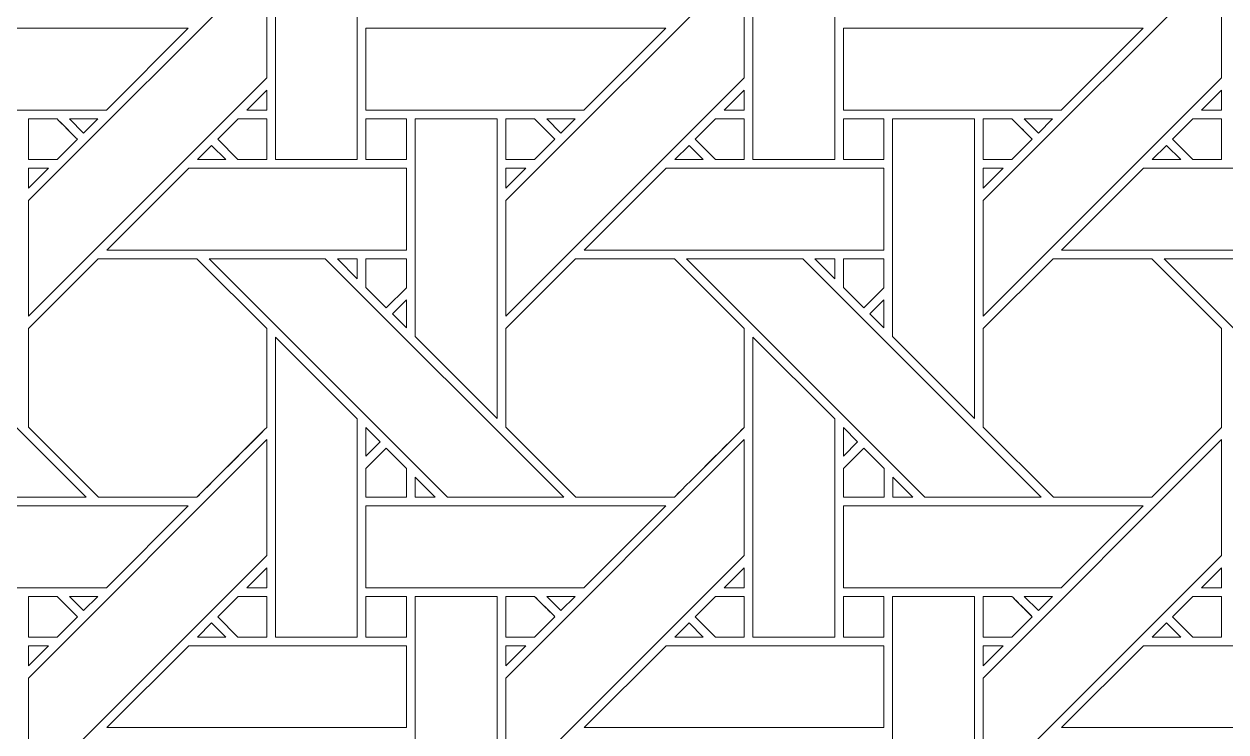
# Model space of a CAD drawing. Header units: inches. Extents: x 2.4 to 22.4, y -0.9 to 19.1.
# Drawn here: x 14.509 to 16.898, y 8.866 to 10.272 of the extents above; entities that cross this region are included whole.
import ezdxf

# ---------------------------------------------------------------- set-up
doc = ezdxf.new("R2010")
doc.units = ezdxf.units.IN
doc.header["$MEASUREMENT"] = 0
doc.layers.add('Design', color=7, linetype='Continuous', lineweight=0)

msp = doc.modelspace()

# ---------------------------------------------------------------- linework, layer by layer
at = {"layer": 'Design'}
for points, knots in [([(2.3829, 19.0948), (2.3829, 19.0948), (2.3829, -0.9052), (2.3829, -0.9052), (2.3829, -0.9052), (22.3829, -0.9052), (22.3829, -0.9052), (22.3829, -0.9052), (22.3829, 19.0948), (22.3829, 19.0948), (22.3829, 19.0948), (2.3829, 19.0948), (2.3829, 19.0948)], [0, 0, 0, 0, 1, 1, 1, 2, 2, 2, 3, 3, 3, 4, 4, 4, 4]), ([(3.3653, 18.1123), (3.3653, 18.1123), (3.3653, 0.0772), (3.3653, 0.0772), (3.3653, 0.0772), (21.4004, 0.0772), (21.4004, 0.0772), (21.4004, 0.0772), (21.4004, 18.1123), (21.4004, 18.1123), (21.4004, 18.1123), (3.3653, 18.1123), (3.3653, 18.1123)], [0, 0, 0, 0, 1, 1, 1, 2, 2, 2, 3, 3, 3, 4, 4, 4, 4]), ([(15.0087, 10.0031), (15.0087, 10.0031), (15.0087, 10.599), (15.0087, 10.599), (15.0087, 10.599), (15.1714, 10.4368), (15.1714, 10.4368), (15.1714, 10.4368), (15.1714, 10.0031), (15.1714, 10.0031), (15.1714, 10.0031), (15.0087, 10.0031), (15.0087, 10.0031)], [0, 0, 0, 0, 1, 1, 1, 2, 2, 2, 3, 3, 3, 4, 4, 4, 4]), ([(15.9574, 10.0031), (15.9574, 10.0031), (15.9574, 10.599), (15.9574, 10.599), (15.9574, 10.599), (16.1201, 10.4368), (16.1201, 10.4368), (16.1201, 10.4368), (16.1201, 10.0031), (16.1201, 10.0031), (16.1201, 10.0031), (15.9574, 10.0031), (15.9574, 10.0031)], [0, 0, 0, 0, 1, 1, 1, 2, 2, 2, 3, 3, 3, 4, 4, 4, 4]), ([(14.9915, 10.1654), (14.9915, 10.1654), (14.5179, 9.6917), (14.5179, 9.6917), (14.5179, 9.6917), (14.5179, 9.9218), (14.5179, 9.9218), (14.5179, 9.9218), (14.9915, 10.3954), (14.9915, 10.3954), (14.9915, 10.3954), (14.9915, 10.1654), (14.9915, 10.1654)], [0, 0, 0, 0, 1, 1, 1, 2, 2, 2, 3, 3, 3, 4, 4, 4, 4]), ([(15.9403, 10.1654), (15.9403, 10.1654), (15.4666, 9.6917), (15.4666, 9.6917), (15.4666, 9.6917), (15.4666, 9.9218), (15.4666, 9.9218), (15.4666, 9.9218), (15.9403, 10.3954), (15.9403, 10.3954), (15.9403, 10.3954), (15.9403, 10.1654), (15.9403, 10.1654)], [0, 0, 0, 0, 1, 1, 1, 2, 2, 2, 3, 3, 3, 4, 4, 4, 4]), ([(16.4153, 9.6917), (16.4153, 9.6917), (16.4153, 9.9218), (16.4153, 9.9218), (16.4153, 9.9218), (16.889, 10.3954), (16.889, 10.3954), (16.889, 10.3954), (16.889, 10.1654), (16.889, 10.1654), (16.889, 10.1654), (16.4153, 9.6917), (16.4153, 9.6917)], [0, 0, 0, 0, 1, 1, 1, 2, 2, 2, 3, 3, 3, 4, 4, 4, 4]), ([(14.24, 10.1012), (14.24, 10.1012), (14.24, 10.2639), (14.24, 10.2639), (14.24, 10.2639), (14.8357, 10.2639), (14.8357, 10.2639), (14.8357, 10.2639), (14.673, 10.1012), (14.673, 10.1012), (14.673, 10.1012), (14.24, 10.1012), (14.24, 10.1012)], [0, 0, 0, 0, 1, 1, 1, 2, 2, 2, 3, 3, 3, 4, 4, 4, 4]), ([(15.1887, 10.1012), (15.1887, 10.1012), (15.1887, 10.2639), (15.1887, 10.2639), (15.1887, 10.2639), (15.7844, 10.2639), (15.7844, 10.2639), (15.7844, 10.2639), (15.6217, 10.1012), (15.6217, 10.1012), (15.6217, 10.1012), (15.1887, 10.1012), (15.1887, 10.1012)], [0, 0, 0, 0, 1, 1, 1, 2, 2, 2, 3, 3, 3, 4, 4, 4, 4]), ([(16.5704, 10.1012), (16.5704, 10.1012), (16.1375, 10.1012), (16.1375, 10.1012), (16.1375, 10.1012), (16.1375, 10.2639), (16.1375, 10.2639), (16.1375, 10.2639), (16.7332, 10.2639), (16.7332, 10.2639), (16.7332, 10.2639), (16.5704, 10.1012), (16.5704, 10.1012)], [0, 0, 0, 0, 1, 1, 1, 2, 2, 2, 3, 3, 3, 4, 4, 4, 4]), ([(14.9517, 10.1012), (14.9517, 10.1012), (14.9915, 10.141), (14.9915, 10.141), (14.9915, 10.141), (14.9915, 10.1012), (14.9915, 10.1012), (14.9915, 10.1012), (14.9517, 10.1012), (14.9517, 10.1012)], [0, 0, 0, 0, 1, 1, 1, 2, 2, 2, 3, 3, 3, 3]), ([(15.9005, 10.1012), (15.9005, 10.1012), (15.9403, 10.141), (15.9403, 10.141), (15.9403, 10.141), (15.9403, 10.1012), (15.9403, 10.1012), (15.9403, 10.1012), (15.9005, 10.1012), (15.9005, 10.1012)], [0, 0, 0, 0, 1, 1, 1, 2, 2, 2, 3, 3, 3, 3]), ([(16.889, 10.1012), (16.889, 10.1012), (16.8492, 10.1012), (16.8492, 10.1012), (16.8492, 10.1012), (16.889, 10.141), (16.889, 10.141), (16.889, 10.141), (16.889, 10.1012), (16.889, 10.1012)], [0, 0, 0, 0, 1, 1, 1, 2, 2, 2, 3, 3, 3, 3]), ([(14.5749, 10.0839), (14.5801, 10.0788), (14.6108, 10.048), (14.6153, 10.0436), (14.6153, 10.0436), (14.5748, 10.0032), (14.5748, 10.0032), (14.5748, 10.0032), (14.5179, 10.0032), (14.5179, 10.0032), (14.5179, 10.0032), (14.5179, 10.0839), (14.5179, 10.0839), (14.5179, 10.0839), (14.5749, 10.0839), (14.5749, 10.0839)], [0, 0, 0, 0, 1, 1, 1, 2, 2, 2, 3, 3, 3, 4, 4, 4, 5, 5, 5, 5]), ([(14.5179, 10.0032), (14.5179, 10.0032), (14.5179, 10.0839), (14.5179, 10.0839), (14.5179, 10.0839), (14.5749, 10.0839), (14.5749, 10.0839), (14.58, 10.0789), (14.6107, 10.0481), (14.6153, 10.0436), (14.6153, 10.0436), (14.5748, 10.0032), (14.5748, 10.0032), (14.5748, 10.0032), (14.5179, 10.0032), (14.5179, 10.0032)], [0, 0, 0, 0, 1, 1, 1, 2, 2, 2, 3, 3, 3, 4, 4, 4, 5, 5, 5, 5]), ([(14.5993, 10.0839), (14.5993, 10.0839), (14.6557, 10.0839), (14.6557, 10.0839), (14.6557, 10.0839), (14.6275, 10.0557), (14.6275, 10.0557), (14.6275, 10.0557), (14.5993, 10.0839), (14.5993, 10.0839)], [0, 0, 0, 0, 1, 1, 1, 2, 2, 2, 3, 3, 3, 3]), ([(14.9344, 10.0031), (14.9344, 10.0031), (14.8941, 10.0435), (14.8941, 10.0435), (14.8941, 10.0435), (14.9345, 10.084), (14.9345, 10.084), (14.9345, 10.084), (14.9915, 10.084), (14.9915, 10.084), (14.9915, 10.084), (14.9915, 10.0031), (14.9915, 10.0031), (14.9915, 10.0031), (14.9344, 10.0031), (14.9344, 10.0031)], [0, 0, 0, 0, 1, 1, 1, 2, 2, 2, 3, 3, 3, 4, 4, 4, 5, 5, 5, 5]), ([(14.9915, 10.084), (14.9915, 10.084), (14.9915, 10.0031), (14.9915, 10.0031), (14.9915, 10.0031), (14.9344, 10.0031), (14.9344, 10.0031), (14.9344, 10.0031), (14.8941, 10.0435), (14.8941, 10.0435), (14.8941, 10.0435), (14.9345, 10.084), (14.9345, 10.084), (14.9345, 10.084), (14.9915, 10.084), (14.9915, 10.084)], [0, 0, 0, 0, 1, 1, 1, 2, 2, 2, 3, 3, 3, 4, 4, 4, 5, 5, 5, 5]), ([(15.1887, 10.0839), (15.1887, 10.0839), (15.269, 10.0839), (15.269, 10.0839), (15.269, 10.0839), (15.269, 10.0031), (15.269, 10.0031), (15.269, 10.0031), (15.1887, 10.0031), (15.1887, 10.0031), (15.1887, 10.0031), (15.1887, 10.0839), (15.1887, 10.0839)], [0, 0, 0, 0, 1, 1, 1, 2, 2, 2, 3, 3, 3, 4, 4, 4, 4]), ([(15.1887, 10.0031), (15.1887, 10.0031), (15.1887, 10.0839), (15.1887, 10.0839), (15.1887, 10.0839), (15.269, 10.0839), (15.269, 10.0839), (15.269, 10.0839), (15.269, 10.0031), (15.269, 10.0031), (15.269, 10.0031), (15.1887, 10.0031), (15.1887, 10.0031)], [0, 0, 0, 0, 1, 1, 1, 2, 2, 2, 3, 3, 3, 4, 4, 4, 4]), ([(15.4494, 9.4888), (15.4494, 9.4888), (15.2865, 9.6517), (15.2865, 9.6517), (15.2865, 9.6517), (15.2865, 10.0839), (15.2865, 10.0839), (15.2865, 10.0839), (15.4494, 10.0839), (15.4494, 10.0839), (15.4494, 10.0839), (15.4494, 9.4888), (15.4494, 9.4888)], [0, 0, 0, 0, 1, 1, 1, 2, 2, 2, 3, 3, 3, 4, 4, 4, 4]), ([(15.5237, 10.0839), (15.5288, 10.0788), (15.5596, 10.048), (15.564, 10.0436), (15.564, 10.0436), (15.5236, 10.0032), (15.5236, 10.0032), (15.5236, 10.0032), (15.4666, 10.0032), (15.4666, 10.0032), (15.4666, 10.0032), (15.4666, 10.0839), (15.4666, 10.0839), (15.4666, 10.0839), (15.5237, 10.0839), (15.5237, 10.0839)], [0, 0, 0, 0, 1, 1, 1, 2, 2, 2, 3, 3, 3, 4, 4, 4, 5, 5, 5, 5]), ([(15.4666, 10.0032), (15.4666, 10.0032), (15.4666, 10.0839), (15.4666, 10.0839), (15.4666, 10.0839), (15.5237, 10.0839), (15.5237, 10.0839), (15.5237, 10.0839), (15.564, 10.0436), (15.564, 10.0436), (15.564, 10.0436), (15.5236, 10.0032), (15.5236, 10.0032), (15.5236, 10.0032), (15.4666, 10.0032), (15.4666, 10.0032)], [0, 0, 0, 0, 1, 1, 1, 2, 2, 2, 3, 3, 3, 4, 4, 4, 5, 5, 5, 5]), ([(15.548, 10.0839), (15.548, 10.0839), (15.6045, 10.0839), (15.6045, 10.0839), (15.6045, 10.0839), (15.5762, 10.0557), (15.5762, 10.0557), (15.5762, 10.0557), (15.548, 10.0839), (15.548, 10.0839)], [0, 0, 0, 0, 1, 1, 1, 2, 2, 2, 3, 3, 3, 3]), ([(15.8832, 10.0031), (15.8832, 10.0031), (15.8428, 10.0435), (15.8428, 10.0435), (15.8428, 10.0435), (15.8832, 10.084), (15.8832, 10.084), (15.8832, 10.084), (15.9403, 10.084), (15.9403, 10.084), (15.9403, 10.084), (15.9403, 10.0031), (15.9403, 10.0031), (15.9403, 10.0031), (15.8832, 10.0031), (15.8832, 10.0031)], [0, 0, 0, 0, 1, 1, 1, 2, 2, 2, 3, 3, 3, 4, 4, 4, 5, 5, 5, 5]), ([(15.9403, 10.084), (15.9403, 10.084), (15.9403, 10.0031), (15.9403, 10.0031), (15.9403, 10.0031), (15.8832, 10.0031), (15.8832, 10.0031), (15.8832, 10.0031), (15.8428, 10.0435), (15.8428, 10.0435), (15.8428, 10.0435), (15.8832, 10.084), (15.8832, 10.084), (15.8832, 10.084), (15.9403, 10.084), (15.9403, 10.084)], [0, 0, 0, 0, 1, 1, 1, 2, 2, 2, 3, 3, 3, 4, 4, 4, 5, 5, 5, 5]), ([(16.1375, 10.0839), (16.1375, 10.0839), (16.2177, 10.0839), (16.2177, 10.0839), (16.2177, 10.0839), (16.2177, 10.0031), (16.2177, 10.0031), (16.2177, 10.0031), (16.1375, 10.0031), (16.1375, 10.0031), (16.1375, 10.0031), (16.1375, 10.0839), (16.1375, 10.0839)], [0, 0, 0, 0, 1, 1, 1, 2, 2, 2, 3, 3, 3, 4, 4, 4, 4]), ([(16.1375, 10.0839), (16.1375, 10.0839), (16.2177, 10.0839), (16.2177, 10.0839), (16.2177, 10.0839), (16.2177, 10.0031), (16.2177, 10.0031), (16.2177, 10.0031), (16.1375, 10.0031), (16.1375, 10.0031), (16.1375, 10.0031), (16.1375, 10.0839), (16.1375, 10.0839)], [0, 0, 0, 0, 1, 1, 1, 2, 2, 2, 3, 3, 3, 4, 4, 4, 4]), ([(16.3982, 9.4888), (16.3982, 9.4888), (16.2352, 9.6517), (16.2352, 9.6517), (16.2352, 9.6517), (16.2352, 10.0839), (16.2352, 10.0839), (16.2352, 10.0839), (16.3982, 10.0839), (16.3982, 10.0839), (16.3982, 10.0839), (16.3982, 9.4888), (16.3982, 9.4888)], [0, 0, 0, 0, 1, 1, 1, 2, 2, 2, 3, 3, 3, 4, 4, 4, 4]), ([(16.4724, 10.0839), (16.4775, 10.0788), (16.5083, 10.048), (16.5127, 10.0436), (16.5127, 10.0436), (16.4723, 10.0032), (16.4723, 10.0032), (16.4723, 10.0032), (16.4153, 10.0032), (16.4153, 10.0032), (16.4153, 10.0032), (16.4153, 10.0839), (16.4153, 10.0839), (16.4153, 10.0839), (16.4724, 10.0839), (16.4724, 10.0839)], [0, 0, 0, 0, 1, 1, 1, 2, 2, 2, 3, 3, 3, 4, 4, 4, 5, 5, 5, 5]), ([(16.4973, 10.059), (16.4973, 10.059), (16.5127, 10.0436), (16.5127, 10.0436), (16.5127, 10.0436), (16.4723, 10.0032), (16.4723, 10.0032), (16.4723, 10.0032), (16.4153, 10.0032), (16.4153, 10.0032), (16.4153, 10.0032), (16.4153, 10.0839), (16.4153, 10.0839), (16.4153, 10.0839), (16.4724, 10.0839), (16.4724, 10.0839), (16.4778, 10.0785), (16.4879, 10.0685), (16.4973, 10.059)], [0, 0, 0, 0, 1, 1, 1, 2, 2, 2, 3, 3, 3, 4, 4, 4, 5, 5, 5, 6, 6, 6, 6]), ([(16.4967, 10.0839), (16.4967, 10.0839), (16.5532, 10.0839), (16.5532, 10.0839), (16.5532, 10.0839), (16.5249, 10.0557), (16.5249, 10.0557), (16.5249, 10.0557), (16.4967, 10.0839), (16.4967, 10.0839)], [0, 0, 0, 0, 1, 1, 1, 2, 2, 2, 3, 3, 3, 3]), ([(16.8319, 10.0031), (16.8319, 10.0031), (16.7915, 10.0435), (16.7915, 10.0435), (16.7915, 10.0435), (16.832, 10.084), (16.832, 10.084), (16.832, 10.084), (16.889, 10.084), (16.889, 10.084), (16.889, 10.084), (16.889, 10.0031), (16.889, 10.0031), (16.889, 10.0031), (16.8319, 10.0031), (16.8319, 10.0031)], [0, 0, 0, 0, 1, 1, 1, 2, 2, 2, 3, 3, 3, 4, 4, 4, 5, 5, 5, 5]), ([(16.7915, 10.0435), (16.7915, 10.0435), (16.832, 10.084), (16.832, 10.084), (16.832, 10.084), (16.889, 10.084), (16.889, 10.084), (16.889, 10.084), (16.889, 10.0031), (16.889, 10.0031), (16.889, 10.0031), (16.8319, 10.0031), (16.8319, 10.0031), (16.8319, 10.0031), (16.7915, 10.0435), (16.7915, 10.0435)], [0, 0, 0, 0, 1, 1, 1, 2, 2, 2, 3, 3, 3, 4, 4, 4, 5, 5, 5, 5]), ([(14.9102, 10.0031), (14.9102, 10.0031), (14.8537, 10.0031), (14.8537, 10.0031), (14.8537, 10.0031), (14.8819, 10.0314), (14.8819, 10.0314), (14.8819, 10.0314), (14.9102, 10.0031), (14.9102, 10.0031)], [0, 0, 0, 0, 1, 1, 1, 2, 2, 2, 3, 3, 3, 3]), ([(15.8589, 10.0031), (15.8589, 10.0031), (15.8024, 10.0031), (15.8024, 10.0031), (15.8024, 10.0031), (15.8307, 10.0314), (15.8307, 10.0314), (15.8307, 10.0314), (15.8589, 10.0031), (15.8589, 10.0031)], [0, 0, 0, 0, 1, 1, 1, 2, 2, 2, 3, 3, 3, 3]), ([(16.8076, 10.0031), (16.8076, 10.0031), (16.7511, 10.0031), (16.7511, 10.0031), (16.7511, 10.0031), (16.7794, 10.0314), (16.7794, 10.0314), (16.7794, 10.0314), (16.8076, 10.0031), (16.8076, 10.0031)], [0, 0, 0, 0, 1, 1, 1, 2, 2, 2, 3, 3, 3, 3]), ([(14.5577, 9.986), (14.5577, 9.986), (14.5179, 9.9462), (14.5179, 9.9462), (14.5179, 9.9462), (14.5179, 9.986), (14.5179, 9.986), (14.5179, 9.986), (14.5577, 9.986), (14.5577, 9.986)], [0, 0, 0, 0, 1, 1, 1, 2, 2, 2, 3, 3, 3, 3]), ([(15.269, 9.986), (15.269, 9.986), (15.269, 9.8232), (15.269, 9.8232), (15.269, 9.8232), (14.6737, 9.8232), (14.6737, 9.8232), (14.6737, 9.8232), (14.8365, 9.986), (14.8365, 9.986), (14.8365, 9.986), (15.269, 9.986), (15.269, 9.986)], [0, 0, 0, 0, 1, 1, 1, 2, 2, 2, 3, 3, 3, 4, 4, 4, 4]), ([(15.5064, 9.986), (15.5064, 9.986), (15.4666, 9.9462), (15.4666, 9.9462), (15.4666, 9.9462), (15.4666, 9.986), (15.4666, 9.986), (15.4666, 9.986), (15.5064, 9.986), (15.5064, 9.986)], [0, 0, 0, 0, 1, 1, 1, 2, 2, 2, 3, 3, 3, 3]), ([(16.2177, 9.986), (16.2177, 9.986), (16.2177, 9.8232), (16.2177, 9.8232), (16.2177, 9.8232), (15.6224, 9.8232), (15.6224, 9.8232), (15.6224, 9.8232), (15.7853, 9.986), (15.7853, 9.986), (15.7853, 9.986), (16.2177, 9.986), (16.2177, 9.986)], [0, 0, 0, 0, 1, 1, 1, 2, 2, 2, 3, 3, 3, 4, 4, 4, 4]), ([(16.4551, 9.986), (16.4551, 9.986), (16.4153, 9.9462), (16.4153, 9.9462), (16.4153, 9.9462), (16.4153, 9.986), (16.4153, 9.986), (16.4153, 9.986), (16.4551, 9.986), (16.4551, 9.986)], [0, 0, 0, 0, 1, 1, 1, 2, 2, 2, 3, 3, 3, 3]), ([(17.1664, 9.986), (17.1664, 9.986), (17.1664, 9.8232), (17.1664, 9.8232), (17.1664, 9.8232), (16.5711, 9.8232), (16.5711, 9.8232), (16.5711, 9.8232), (16.734, 9.986), (16.734, 9.986), (16.734, 9.986), (17.1664, 9.986), (17.1664, 9.986)], [0, 0, 0, 0, 1, 1, 1, 2, 2, 2, 3, 3, 3, 4, 4, 4, 4]), ([(14.4018, 9.3324), (14.4018, 9.3324), (13.9283, 9.8061), (13.9283, 9.8061), (13.9283, 9.8061), (14.1592, 9.8061), (14.1592, 9.8061), (14.1592, 9.8061), (14.6329, 9.3324), (14.6329, 9.3324), (14.6329, 9.3324), (14.4018, 9.3324), (14.4018, 9.3324)], [0, 0, 0, 0, 1, 1, 1, 2, 2, 2, 3, 3, 3, 4, 4, 4, 4]), ([(14.6566, 9.8061), (14.6566, 9.8061), (14.8528, 9.8061), (14.8528, 9.8061), (14.8528, 9.8061), (14.9915, 9.6673), (14.9915, 9.6673), (14.9915, 9.6673), (14.9915, 9.4711), (14.9915, 9.4711), (14.9737, 9.4532), (14.8618, 9.3414), (14.8528, 9.3324), (14.8528, 9.3324), (14.6571, 9.3324), (14.6571, 9.3324), (14.6571, 9.3324), (14.5179, 9.4717), (14.5179, 9.4717), (14.5179, 9.4717), (14.5179, 9.6673), (14.5179, 9.6673), (14.5179, 9.6673), (14.6566, 9.8061), (14.6566, 9.8061)], [0, 0, 0, 0, 1, 1, 1, 2, 2, 2, 3, 3, 3, 4, 4, 4, 5, 5, 5, 6, 6, 6, 7, 7, 7, 8, 8, 8, 8]), ([(14.9915, 9.4711), (14.9733, 9.4528), (14.8615, 9.3411), (14.8528, 9.3324), (14.8528, 9.3324), (14.6571, 9.3324), (14.6571, 9.3324), (14.6571, 9.3324), (14.5179, 9.4717), (14.5179, 9.4717), (14.5179, 9.4717), (14.5179, 9.6673), (14.5179, 9.6673), (14.5179, 9.6673), (14.6566, 9.8061), (14.6566, 9.8061), (14.6566, 9.8061), (14.8528, 9.8061), (14.8528, 9.8061), (14.8528, 9.8061), (14.9915, 9.6673), (14.9915, 9.6673), (14.9915, 9.6673), (14.9915, 9.4711), (14.9915, 9.4711)], [0, 0, 0, 0, 1, 1, 1, 2, 2, 2, 3, 3, 3, 4, 4, 4, 5, 5, 5, 6, 6, 6, 7, 7, 7, 8, 8, 8, 8]), ([(15.3506, 9.3324), (15.3506, 9.3324), (14.877, 9.8061), (14.877, 9.8061), (14.877, 9.8061), (15.1079, 9.8061), (15.1079, 9.8061), (15.1079, 9.8061), (15.5816, 9.3324), (15.5816, 9.3324), (15.5816, 9.3324), (15.3506, 9.3324), (15.3506, 9.3324)], [0, 0, 0, 0, 1, 1, 1, 2, 2, 2, 3, 3, 3, 4, 4, 4, 4]), ([(15.1715, 9.8061), (15.1715, 9.8061), (15.1715, 9.7662), (15.1715, 9.7662), (15.1715, 9.7662), (15.1321, 9.8061), (15.1321, 9.8061), (15.1321, 9.8061), (15.1715, 9.8061), (15.1715, 9.8061)], [0, 0, 0, 0, 1, 1, 1, 2, 2, 2, 3, 3, 3, 3]), ([(15.269, 9.8061), (15.269, 9.8061), (15.269, 9.7485), (15.269, 9.7485), (15.269, 9.7485), (15.2291, 9.7085), (15.2291, 9.7085), (15.2291, 9.7085), (15.1887, 9.7489), (15.1887, 9.7489), (15.1887, 9.7489), (15.1887, 9.8061), (15.1887, 9.8061), (15.1887, 9.8061), (15.269, 9.8061), (15.269, 9.8061)], [0, 0, 0, 0, 1, 1, 1, 2, 2, 2, 3, 3, 3, 4, 4, 4, 5, 5, 5, 5]), ([(15.2291, 9.7085), (15.2291, 9.7085), (15.1887, 9.7489), (15.1887, 9.7489), (15.1887, 9.7489), (15.1887, 9.8061), (15.1887, 9.8061), (15.1887, 9.8061), (15.269, 9.8061), (15.269, 9.8061), (15.269, 9.8061), (15.269, 9.7485), (15.269, 9.7485), (15.269, 9.7485), (15.2291, 9.7085), (15.2291, 9.7085)], [0, 0, 0, 0, 1, 1, 1, 2, 2, 2, 3, 3, 3, 4, 4, 4, 5, 5, 5, 5]), ([(15.6053, 9.8061), (15.6053, 9.8061), (15.8015, 9.8061), (15.8015, 9.8061), (15.8015, 9.8061), (15.9403, 9.6673), (15.9403, 9.6673), (15.9403, 9.6673), (15.9403, 9.4711), (15.9403, 9.4711), (15.9225, 9.4532), (15.8105, 9.3414), (15.8016, 9.3324), (15.8016, 9.3324), (15.6058, 9.3324), (15.6058, 9.3324), (15.6058, 9.3324), (15.4666, 9.4717), (15.4666, 9.4717), (15.4666, 9.4717), (15.4666, 9.6673), (15.4666, 9.6673), (15.4666, 9.6673), (15.6053, 9.8061), (15.6053, 9.8061)], [0, 0, 0, 0, 1, 1, 1, 2, 2, 2, 3, 3, 3, 4, 4, 4, 5, 5, 5, 6, 6, 6, 7, 7, 7, 8, 8, 8, 8]), ([(15.9403, 9.4711), (15.9227, 9.4534), (15.8107, 9.3416), (15.8016, 9.3324), (15.8016, 9.3324), (15.6058, 9.3324), (15.6058, 9.3324), (15.6058, 9.3324), (15.4666, 9.4717), (15.4666, 9.4717), (15.4666, 9.4717), (15.4666, 9.6673), (15.4666, 9.6673), (15.4666, 9.6673), (15.6053, 9.8061), (15.6053, 9.8061), (15.6053, 9.8061), (15.8015, 9.8061), (15.8015, 9.8061), (15.8015, 9.8061), (15.9403, 9.6673), (15.9403, 9.6673), (15.9403, 9.6673), (15.9403, 9.4711), (15.9403, 9.4711)], [0, 0, 0, 0, 1, 1, 1, 2, 2, 2, 3, 3, 3, 4, 4, 4, 5, 5, 5, 6, 6, 6, 7, 7, 7, 8, 8, 8, 8]), ([(16.2993, 9.3324), (16.2993, 9.3324), (15.8257, 9.8061), (15.8257, 9.8061), (15.8257, 9.8061), (16.0567, 9.8061), (16.0567, 9.8061), (16.0567, 9.8061), (16.5303, 9.3324), (16.5303, 9.3324), (16.5303, 9.3324), (16.2993, 9.3324), (16.2993, 9.3324)], [0, 0, 0, 0, 1, 1, 1, 2, 2, 2, 3, 3, 3, 4, 4, 4, 4]), ([(16.1202, 9.8061), (16.1202, 9.8061), (16.1202, 9.7662), (16.1202, 9.7662), (16.1202, 9.7662), (16.0808, 9.8061), (16.0808, 9.8061), (16.0808, 9.8061), (16.1202, 9.8061), (16.1202, 9.8061)], [0, 0, 0, 0, 1, 1, 1, 2, 2, 2, 3, 3, 3, 3]), ([(16.2177, 9.8061), (16.2177, 9.8061), (16.2177, 9.7485), (16.2177, 9.7485), (16.2177, 9.7485), (16.1778, 9.7085), (16.1778, 9.7085), (16.1778, 9.7085), (16.1375, 9.7489), (16.1375, 9.7489), (16.1375, 9.7489), (16.1375, 9.8061), (16.1375, 9.8061), (16.1375, 9.8061), (16.2177, 9.8061), (16.2177, 9.8061)], [0, 0, 0, 0, 1, 1, 1, 2, 2, 2, 3, 3, 3, 4, 4, 4, 5, 5, 5, 5]), ([(16.1778, 9.7085), (16.1778, 9.7085), (16.1375, 9.7489), (16.1375, 9.7489), (16.1375, 9.7489), (16.1375, 9.8061), (16.1375, 9.8061), (16.1375, 9.8061), (16.2177, 9.8061), (16.2177, 9.8061), (16.2177, 9.8061), (16.2177, 9.7485), (16.2177, 9.7485), (16.2177, 9.7485), (16.1778, 9.7085), (16.1778, 9.7085)], [0, 0, 0, 0, 1, 1, 1, 2, 2, 2, 3, 3, 3, 4, 4, 4, 5, 5, 5, 5]), ([(16.554, 9.8061), (16.554, 9.8061), (16.7502, 9.8061), (16.7502, 9.8061), (16.7502, 9.8061), (16.889, 9.6673), (16.889, 9.6673), (16.889, 9.6673), (16.889, 9.4711), (16.889, 9.4711), (16.8712, 9.4532), (16.7593, 9.3414), (16.7503, 9.3324), (16.7503, 9.3324), (16.5546, 9.3324), (16.5546, 9.3324), (16.5546, 9.3324), (16.4153, 9.4717), (16.4153, 9.4717), (16.4153, 9.4717), (16.4153, 9.6673), (16.4153, 9.6673), (16.4153, 9.6673), (16.554, 9.8061), (16.554, 9.8061)], [0, 0, 0, 0, 1, 1, 1, 2, 2, 2, 3, 3, 3, 4, 4, 4, 5, 5, 5, 6, 6, 6, 7, 7, 7, 8, 8, 8, 8]), ([(16.889, 9.4711), (16.8714, 9.4533), (16.7594, 9.3416), (16.7503, 9.3324), (16.7503, 9.3324), (16.5546, 9.3324), (16.5546, 9.3324), (16.5546, 9.3324), (16.4153, 9.4717), (16.4153, 9.4717), (16.4153, 9.4717), (16.4153, 9.6673), (16.4153, 9.6673), (16.4153, 9.6673), (16.554, 9.8061), (16.554, 9.8061), (16.554, 9.8061), (16.7502, 9.8061), (16.7502, 9.8061), (16.7502, 9.8061), (16.889, 9.6673), (16.889, 9.6673), (16.889, 9.6673), (16.889, 9.4711), (16.889, 9.4711)], [0, 0, 0, 0, 1, 1, 1, 2, 2, 2, 3, 3, 3, 4, 4, 4, 5, 5, 5, 6, 6, 6, 7, 7, 7, 8, 8, 8, 8]), ([(17.248, 9.3324), (17.248, 9.3324), (16.7745, 9.8061), (16.7745, 9.8061), (16.7745, 9.8061), (17.0054, 9.8061), (17.0054, 9.8061), (17.0054, 9.8061), (17.479, 9.3324), (17.479, 9.3324), (17.479, 9.3324), (17.248, 9.3324), (17.248, 9.3324)], [0, 0, 0, 0, 1, 1, 1, 2, 2, 2, 3, 3, 3, 4, 4, 4, 4]), ([(15.269, 9.7242), (15.269, 9.7242), (15.269, 9.6691), (15.269, 9.6691), (15.269, 9.6691), (15.2412, 9.6964), (15.2412, 9.6964), (15.2412, 9.6964), (15.269, 9.7242), (15.269, 9.7242)], [0, 0, 0, 0, 1, 1, 1, 2, 2, 2, 3, 3, 3, 3]), ([(16.2177, 9.7242), (16.2177, 9.7242), (16.2177, 9.6691), (16.2177, 9.6691), (16.2177, 9.6691), (16.1899, 9.6964), (16.1899, 9.6964), (16.1899, 9.6964), (16.2177, 9.7242), (16.2177, 9.7242)], [0, 0, 0, 0, 1, 1, 1, 2, 2, 2, 3, 3, 3, 3]), ([(15.0087, 9.0544), (15.0087, 9.0544), (15.0087, 9.6503), (15.0087, 9.6503), (15.0087, 9.6503), (15.1714, 9.4881), (15.1714, 9.4881), (15.1714, 9.4881), (15.1714, 9.0544), (15.1714, 9.0544), (15.1714, 9.0544), (15.0087, 9.0544), (15.0087, 9.0544)], [0, 0, 0, 0, 1, 1, 1, 2, 2, 2, 3, 3, 3, 4, 4, 4, 4]), ([(15.9574, 9.0544), (15.9574, 9.0544), (15.9574, 9.6503), (15.9574, 9.6503), (15.9574, 9.6503), (16.1201, 9.4881), (16.1201, 9.4881), (16.1201, 9.4881), (16.1201, 9.0544), (16.1201, 9.0544), (16.1201, 9.0544), (15.9574, 9.0544), (15.9574, 9.0544)], [0, 0, 0, 0, 1, 1, 1, 2, 2, 2, 3, 3, 3, 4, 4, 4, 4]), ([(15.1887, 9.4138), (15.1887, 9.4138), (15.1887, 9.4706), (15.1887, 9.4706), (15.1887, 9.4706), (15.2169, 9.442), (15.2169, 9.442), (15.2169, 9.442), (15.1887, 9.4138), (15.1887, 9.4138)], [0, 0, 0, 0, 1, 1, 1, 2, 2, 2, 3, 3, 3, 3]), ([(16.1374, 9.4138), (16.1374, 9.4138), (16.1374, 9.4706), (16.1374, 9.4706), (16.1374, 9.4706), (16.1656, 9.442), (16.1656, 9.442), (16.1656, 9.442), (16.1374, 9.4138), (16.1374, 9.4138)], [0, 0, 0, 0, 1, 1, 1, 2, 2, 2, 3, 3, 3, 3]), ([(14.9915, 9.2166), (14.9915, 9.2166), (14.5179, 8.743), (14.5179, 8.743), (14.5179, 8.743), (14.5179, 8.9731), (14.5179, 8.9731), (14.5179, 8.9731), (14.9915, 9.4467), (14.9915, 9.4467), (14.9915, 9.4467), (14.9915, 9.2166), (14.9915, 9.2166)], [0, 0, 0, 0, 1, 1, 1, 2, 2, 2, 3, 3, 3, 4, 4, 4, 4]), ([(15.9403, 9.2166), (15.9403, 9.2166), (15.4666, 8.743), (15.4666, 8.743), (15.4666, 8.743), (15.4666, 8.9731), (15.4666, 8.9731), (15.4666, 8.9731), (15.9403, 9.4467), (15.9403, 9.4467), (15.9403, 9.4467), (15.9403, 9.2166), (15.9403, 9.2166)], [0, 0, 0, 0, 1, 1, 1, 2, 2, 2, 3, 3, 3, 4, 4, 4, 4]), ([(16.4153, 8.743), (16.4153, 8.743), (16.4153, 8.9731), (16.4153, 8.9731), (16.4153, 8.9731), (16.889, 9.4467), (16.889, 9.4467), (16.889, 9.4467), (16.889, 9.2166), (16.889, 9.2166), (16.889, 9.2166), (16.4153, 8.743), (16.4153, 8.743)], [0, 0, 0, 0, 1, 1, 1, 2, 2, 2, 3, 3, 3, 4, 4, 4, 4]), ([(15.1887, 9.3322), (15.1887, 9.3322), (15.1887, 9.3895), (15.1887, 9.3895), (15.1887, 9.3895), (15.2291, 9.4298), (15.2291, 9.4298), (15.2291, 9.4298), (15.2694, 9.3895), (15.2694, 9.3895), (15.2694, 9.3895), (15.2694, 9.3322), (15.2694, 9.3322), (15.2694, 9.3322), (15.1887, 9.3322), (15.1887, 9.3322)], [0, 0, 0, 0, 1, 1, 1, 2, 2, 2, 3, 3, 3, 4, 4, 4, 5, 5, 5, 5]), ([(15.2291, 9.4298), (15.2291, 9.4298), (15.2694, 9.3895), (15.2694, 9.3895), (15.2694, 9.3895), (15.2694, 9.3322), (15.2694, 9.3322), (15.2694, 9.3322), (15.1887, 9.3322), (15.1887, 9.3322), (15.1887, 9.3322), (15.1887, 9.3895), (15.1887, 9.3895), (15.1887, 9.3895), (15.2291, 9.4298), (15.2291, 9.4298)], [0, 0, 0, 0, 1, 1, 1, 2, 2, 2, 3, 3, 3, 4, 4, 4, 5, 5, 5, 5]), ([(16.1375, 9.3322), (16.1375, 9.3322), (16.1375, 9.3895), (16.1375, 9.3895), (16.1375, 9.3895), (16.1778, 9.4298), (16.1778, 9.4298), (16.1778, 9.4298), (16.2181, 9.3895), (16.2181, 9.3895), (16.2181, 9.3895), (16.2181, 9.3322), (16.2181, 9.3322), (16.2181, 9.3322), (16.1375, 9.3322), (16.1375, 9.3322)], [0, 0, 0, 0, 1, 1, 1, 2, 2, 2, 3, 3, 3, 4, 4, 4, 5, 5, 5, 5]), ([(16.1778, 9.4298), (16.1778, 9.4298), (16.2181, 9.3895), (16.2181, 9.3895), (16.2181, 9.3895), (16.2181, 9.3322), (16.2181, 9.3322), (16.2181, 9.3322), (16.1375, 9.3322), (16.1375, 9.3322), (16.1375, 9.3322), (16.1375, 9.3895), (16.1375, 9.3895), (16.1375, 9.3895), (16.1778, 9.4298), (16.1778, 9.4298)], [0, 0, 0, 0, 1, 1, 1, 2, 2, 2, 3, 3, 3, 4, 4, 4, 5, 5, 5, 5]), ([(15.2866, 9.3324), (15.2866, 9.3324), (15.2866, 9.3722), (15.2866, 9.3722), (15.2866, 9.3722), (15.3264, 9.3324), (15.3264, 9.3324), (15.3264, 9.3324), (15.2866, 9.3324), (15.2866, 9.3324)], [0, 0, 0, 0, 1, 1, 1, 2, 2, 2, 3, 3, 3, 3]), ([(16.2354, 9.3324), (16.2354, 9.3324), (16.2354, 9.3722), (16.2354, 9.3722), (16.2354, 9.3722), (16.2751, 9.3324), (16.2751, 9.3324), (16.2751, 9.3324), (16.2354, 9.3324), (16.2354, 9.3324)], [0, 0, 0, 0, 1, 1, 1, 2, 2, 2, 3, 3, 3, 3]), ([(14.24, 9.1525), (14.24, 9.1525), (14.24, 9.3152), (14.24, 9.3152), (14.24, 9.3152), (14.8357, 9.3152), (14.8357, 9.3152), (14.8357, 9.3152), (14.673, 9.1525), (14.673, 9.1525), (14.673, 9.1525), (14.24, 9.1525), (14.24, 9.1525)], [0, 0, 0, 0, 1, 1, 1, 2, 2, 2, 3, 3, 3, 4, 4, 4, 4]), ([(15.1887, 9.1525), (15.1887, 9.1525), (15.1887, 9.3152), (15.1887, 9.3152), (15.1887, 9.3152), (15.7844, 9.3152), (15.7844, 9.3152), (15.7844, 9.3152), (15.6217, 9.1525), (15.6217, 9.1525), (15.6217, 9.1525), (15.1887, 9.1525), (15.1887, 9.1525)], [0, 0, 0, 0, 1, 1, 1, 2, 2, 2, 3, 3, 3, 4, 4, 4, 4]), ([(16.5704, 9.1525), (16.5704, 9.1525), (16.1375, 9.1525), (16.1375, 9.1525), (16.1375, 9.1525), (16.1375, 9.3152), (16.1375, 9.3152), (16.1375, 9.3152), (16.7332, 9.3152), (16.7332, 9.3152), (16.7332, 9.3152), (16.5704, 9.1525), (16.5704, 9.1525)], [0, 0, 0, 0, 1, 1, 1, 2, 2, 2, 3, 3, 3, 4, 4, 4, 4]), ([(14.9517, 9.1525), (14.9517, 9.1525), (14.9915, 9.1923), (14.9915, 9.1923), (14.9915, 9.1923), (14.9915, 9.1525), (14.9915, 9.1525), (14.9915, 9.1525), (14.9517, 9.1525), (14.9517, 9.1525)], [0, 0, 0, 0, 1, 1, 1, 2, 2, 2, 3, 3, 3, 3]), ([(15.9005, 9.1525), (15.9005, 9.1525), (15.9403, 9.1923), (15.9403, 9.1923), (15.9403, 9.1923), (15.9403, 9.1525), (15.9403, 9.1525), (15.9403, 9.1525), (15.9005, 9.1525), (15.9005, 9.1525)], [0, 0, 0, 0, 1, 1, 1, 2, 2, 2, 3, 3, 3, 3]), ([(16.889, 9.1525), (16.889, 9.1525), (16.8492, 9.1525), (16.8492, 9.1525), (16.8492, 9.1525), (16.889, 9.1923), (16.889, 9.1923), (16.889, 9.1923), (16.889, 9.1525), (16.889, 9.1525)], [0, 0, 0, 0, 1, 1, 1, 2, 2, 2, 3, 3, 3, 3]), ([(14.5749, 9.1352), (14.5801, 9.1301), (14.6108, 9.0993), (14.6153, 9.0948), (14.6153, 9.0948), (14.5748, 9.0544), (14.5748, 9.0544), (14.5748, 9.0544), (14.5179, 9.0544), (14.5179, 9.0544), (14.5179, 9.0544), (14.5179, 9.1352), (14.5179, 9.1352), (14.5179, 9.1352), (14.5749, 9.1352), (14.5749, 9.1352)], [0, 0, 0, 0, 1, 1, 1, 2, 2, 2, 3, 3, 3, 4, 4, 4, 5, 5, 5, 5]), ([(14.5179, 9.0544), (14.5179, 9.0544), (14.5179, 9.1352), (14.5179, 9.1352), (14.5179, 9.1352), (14.5749, 9.1352), (14.5749, 9.1352), (14.5803, 9.1298), (14.6111, 9.099), (14.6153, 9.0948), (14.6153, 9.0948), (14.5748, 9.0544), (14.5748, 9.0544), (14.5748, 9.0544), (14.5179, 9.0544), (14.5179, 9.0544)], [0, 0, 0, 0, 1, 1, 1, 2, 2, 2, 3, 3, 3, 4, 4, 4, 5, 5, 5, 5]), ([(14.5993, 9.1352), (14.5993, 9.1352), (14.6558, 9.1352), (14.6558, 9.1352), (14.6558, 9.1352), (14.6275, 9.107), (14.6275, 9.107), (14.6275, 9.107), (14.5993, 9.1352), (14.5993, 9.1352)], [0, 0, 0, 0, 1, 1, 1, 2, 2, 2, 3, 3, 3, 3]), ([(14.9344, 9.0544), (14.9344, 9.0544), (14.8941, 9.0948), (14.8941, 9.0948), (14.8941, 9.0948), (14.9345, 9.1352), (14.9345, 9.1352), (14.9345, 9.1352), (14.9915, 9.1352), (14.9915, 9.1352), (14.9915, 9.1352), (14.9915, 9.0544), (14.9915, 9.0544), (14.9915, 9.0544), (14.9344, 9.0544), (14.9344, 9.0544)], [0, 0, 0, 0, 1, 1, 1, 2, 2, 2, 3, 3, 3, 4, 4, 4, 5, 5, 5, 5]), ([(14.9915, 9.1352), (14.9915, 9.1352), (14.9915, 9.0544), (14.9915, 9.0544), (14.9915, 9.0544), (14.9344, 9.0544), (14.9344, 9.0544), (14.9344, 9.0544), (14.8941, 9.0948), (14.8941, 9.0948), (14.8941, 9.0948), (14.9345, 9.1352), (14.9345, 9.1352), (14.9345, 9.1352), (14.9915, 9.1352), (14.9915, 9.1352)], [0, 0, 0, 0, 1, 1, 1, 2, 2, 2, 3, 3, 3, 4, 4, 4, 5, 5, 5, 5]), ([(15.1887, 9.1352), (15.1887, 9.1352), (15.269, 9.1352), (15.269, 9.1352), (15.269, 9.1352), (15.269, 9.0544), (15.269, 9.0544), (15.269, 9.0544), (15.1887, 9.0544), (15.1887, 9.0544), (15.1887, 9.0544), (15.1887, 9.1352), (15.1887, 9.1352)], [0, 0, 0, 0, 1, 1, 1, 2, 2, 2, 3, 3, 3, 4, 4, 4, 4]), ([(15.1887, 9.0544), (15.1887, 9.0544), (15.1887, 9.1352), (15.1887, 9.1352), (15.1887, 9.1352), (15.269, 9.1352), (15.269, 9.1352), (15.269, 9.1352), (15.269, 9.0544), (15.269, 9.0544), (15.269, 9.0544), (15.1887, 9.0544), (15.1887, 9.0544)], [0, 0, 0, 0, 1, 1, 1, 2, 2, 2, 3, 3, 3, 4, 4, 4, 4]), ([(15.4494, 8.5401), (15.4494, 8.5401), (15.2865, 8.703), (15.2865, 8.703), (15.2865, 8.703), (15.2865, 9.1352), (15.2865, 9.1352), (15.2865, 9.1352), (15.4494, 9.1352), (15.4494, 9.1352), (15.4494, 9.1352), (15.4494, 8.5401), (15.4494, 8.5401)], [0, 0, 0, 0, 1, 1, 1, 2, 2, 2, 3, 3, 3, 4, 4, 4, 4]), ([(15.5237, 9.1352), (15.5288, 9.1301), (15.5596, 9.0993), (15.564, 9.0948), (15.564, 9.0948), (15.5236, 9.0544), (15.5236, 9.0544), (15.5236, 9.0544), (15.4666, 9.0544), (15.4666, 9.0544), (15.4666, 9.0544), (15.4666, 9.1352), (15.4666, 9.1352), (15.4666, 9.1352), (15.5237, 9.1352), (15.5237, 9.1352)], [0, 0, 0, 0, 1, 1, 1, 2, 2, 2, 3, 3, 3, 4, 4, 4, 5, 5, 5, 5]), ([(15.4666, 9.0544), (15.4666, 9.0544), (15.4666, 9.1352), (15.4666, 9.1352), (15.4666, 9.1352), (15.5237, 9.1352), (15.5237, 9.1352), (15.5294, 9.1295), (15.564, 9.0948), (15.564, 9.0948), (15.564, 9.0948), (15.5236, 9.0544), (15.5236, 9.0544), (15.5236, 9.0544), (15.4666, 9.0544), (15.4666, 9.0544)], [0, 0, 0, 0, 1, 1, 1, 2, 2, 2, 3, 3, 3, 4, 4, 4, 5, 5, 5, 5]), ([(15.548, 9.1352), (15.548, 9.1352), (15.6045, 9.1352), (15.6045, 9.1352), (15.6045, 9.1352), (15.5762, 9.107), (15.5762, 9.107), (15.5762, 9.107), (15.548, 9.1352), (15.548, 9.1352)], [0, 0, 0, 0, 1, 1, 1, 2, 2, 2, 3, 3, 3, 3]), ([(15.8832, 9.0544), (15.8832, 9.0544), (15.8428, 9.0948), (15.8428, 9.0948), (15.8428, 9.0948), (15.8832, 9.1352), (15.8832, 9.1352), (15.8832, 9.1352), (15.9403, 9.1352), (15.9403, 9.1352), (15.9403, 9.1352), (15.9403, 9.0544), (15.9403, 9.0544), (15.9403, 9.0544), (15.8832, 9.0544), (15.8832, 9.0544)], [0, 0, 0, 0, 1, 1, 1, 2, 2, 2, 3, 3, 3, 4, 4, 4, 5, 5, 5, 5]), ([(15.9403, 9.1352), (15.9403, 9.1352), (15.9403, 9.0544), (15.9403, 9.0544), (15.9403, 9.0544), (15.8832, 9.0544), (15.8832, 9.0544), (15.8832, 9.0544), (15.8428, 9.0948), (15.8428, 9.0948), (15.8428, 9.0948), (15.8832, 9.1352), (15.8832, 9.1352), (15.8832, 9.1352), (15.9403, 9.1352), (15.9403, 9.1352)], [0, 0, 0, 0, 1, 1, 1, 2, 2, 2, 3, 3, 3, 4, 4, 4, 5, 5, 5, 5]), ([(16.1375, 9.1352), (16.1375, 9.1352), (16.2177, 9.1352), (16.2177, 9.1352), (16.2177, 9.1352), (16.2177, 9.0544), (16.2177, 9.0544), (16.2177, 9.0544), (16.1375, 9.0544), (16.1375, 9.0544), (16.1375, 9.0544), (16.1375, 9.1352), (16.1375, 9.1352)], [0, 0, 0, 0, 1, 1, 1, 2, 2, 2, 3, 3, 3, 4, 4, 4, 4]), ([(16.1375, 9.1352), (16.1375, 9.1352), (16.2177, 9.1352), (16.2177, 9.1352), (16.2177, 9.1352), (16.2177, 9.0544), (16.2177, 9.0544), (16.2177, 9.0544), (16.1375, 9.0544), (16.1375, 9.0544), (16.1375, 9.0544), (16.1375, 9.1352), (16.1375, 9.1352)], [0, 0, 0, 0, 1, 1, 1, 2, 2, 2, 3, 3, 3, 4, 4, 4, 4]), ([(16.3982, 8.5401), (16.3982, 8.5401), (16.2352, 8.703), (16.2352, 8.703), (16.2352, 8.703), (16.2352, 9.1352), (16.2352, 9.1352), (16.2352, 9.1352), (16.3982, 9.1352), (16.3982, 9.1352), (16.3982, 9.1352), (16.3982, 8.5401), (16.3982, 8.5401)], [0, 0, 0, 0, 1, 1, 1, 2, 2, 2, 3, 3, 3, 4, 4, 4, 4]), ([(16.4724, 9.1352), (16.4775, 9.1301), (16.5083, 9.0993), (16.5127, 9.0948), (16.5127, 9.0948), (16.4723, 9.0544), (16.4723, 9.0544), (16.4723, 9.0544), (16.4153, 9.0544), (16.4153, 9.0544), (16.4153, 9.0544), (16.4153, 9.1352), (16.4153, 9.1352), (16.4153, 9.1352), (16.4724, 9.1352), (16.4724, 9.1352)], [0, 0, 0, 0, 1, 1, 1, 2, 2, 2, 3, 3, 3, 4, 4, 4, 5, 5, 5, 5]), ([(16.4988, 9.1088), (16.4988, 9.1088), (16.5127, 9.0948), (16.5127, 9.0948), (16.5127, 9.0948), (16.4723, 9.0544), (16.4723, 9.0544), (16.4723, 9.0544), (16.4153, 9.0544), (16.4153, 9.0544), (16.4153, 9.0544), (16.4153, 9.1352), (16.4153, 9.1352), (16.4153, 9.1352), (16.4724, 9.1352), (16.4724, 9.1352), (16.4781, 9.1295), (16.489, 9.1186), (16.4988, 9.1088)], [0, 0, 0, 0, 1, 1, 1, 2, 2, 2, 3, 3, 3, 4, 4, 4, 5, 5, 5, 6, 6, 6, 6]), ([(16.4967, 9.1352), (16.4967, 9.1352), (16.5532, 9.1352), (16.5532, 9.1352), (16.5532, 9.1352), (16.5249, 9.107), (16.5249, 9.107), (16.5249, 9.107), (16.4967, 9.1352), (16.4967, 9.1352)], [0, 0, 0, 0, 1, 1, 1, 2, 2, 2, 3, 3, 3, 3]), ([(16.8319, 9.0544), (16.8319, 9.0544), (16.7915, 9.0948), (16.7915, 9.0948), (16.7915, 9.0948), (16.832, 9.1352), (16.832, 9.1352), (16.832, 9.1352), (16.889, 9.1352), (16.889, 9.1352), (16.889, 9.1352), (16.889, 9.0544), (16.889, 9.0544), (16.889, 9.0544), (16.8319, 9.0544), (16.8319, 9.0544)], [0, 0, 0, 0, 1, 1, 1, 2, 2, 2, 3, 3, 3, 4, 4, 4, 5, 5, 5, 5]), ([(16.7915, 9.0948), (16.7915, 9.0948), (16.832, 9.1352), (16.832, 9.1352), (16.832, 9.1352), (16.889, 9.1352), (16.889, 9.1352), (16.889, 9.1352), (16.889, 9.0544), (16.889, 9.0544), (16.889, 9.0544), (16.8319, 9.0544), (16.8319, 9.0544), (16.8319, 9.0544), (16.7915, 9.0948), (16.7915, 9.0948)], [0, 0, 0, 0, 1, 1, 1, 2, 2, 2, 3, 3, 3, 4, 4, 4, 5, 5, 5, 5]), ([(14.9102, 9.0544), (14.9102, 9.0544), (14.8537, 9.0544), (14.8537, 9.0544), (14.8537, 9.0544), (14.8819, 9.0827), (14.8819, 9.0827), (14.8819, 9.0827), (14.9102, 9.0544), (14.9102, 9.0544)], [0, 0, 0, 0, 1, 1, 1, 2, 2, 2, 3, 3, 3, 3]), ([(15.8589, 9.0544), (15.8589, 9.0544), (15.8024, 9.0544), (15.8024, 9.0544), (15.8024, 9.0544), (15.8307, 9.0827), (15.8307, 9.0827), (15.8307, 9.0827), (15.8589, 9.0544), (15.8589, 9.0544)], [0, 0, 0, 0, 1, 1, 1, 2, 2, 2, 3, 3, 3, 3]), ([(16.8076, 9.0544), (16.8076, 9.0544), (16.7511, 9.0544), (16.7511, 9.0544), (16.7511, 9.0544), (16.7794, 9.0827), (16.7794, 9.0827), (16.7794, 9.0827), (16.8076, 9.0544), (16.8076, 9.0544)], [0, 0, 0, 0, 1, 1, 1, 2, 2, 2, 3, 3, 3, 3]), ([(14.5577, 9.0373), (14.5577, 9.0373), (14.5179, 8.9974), (14.5179, 8.9974), (14.5179, 8.9974), (14.5179, 9.0373), (14.5179, 9.0373), (14.5179, 9.0373), (14.5577, 9.0373), (14.5577, 9.0373)], [0, 0, 0, 0, 1, 1, 1, 2, 2, 2, 3, 3, 3, 3]), ([(15.269, 9.0373), (15.269, 9.0373), (15.269, 8.8745), (15.269, 8.8745), (15.269, 8.8745), (14.6737, 8.8745), (14.6737, 8.8745), (14.6737, 8.8745), (14.8365, 9.0373), (14.8365, 9.0373), (14.8365, 9.0373), (15.269, 9.0373), (15.269, 9.0373)], [0, 0, 0, 0, 1, 1, 1, 2, 2, 2, 3, 3, 3, 4, 4, 4, 4]), ([(15.5064, 9.0373), (15.5064, 9.0373), (15.4666, 8.9975), (15.4666, 8.9975), (15.4666, 8.9975), (15.4666, 9.0373), (15.4666, 9.0373), (15.4666, 9.0373), (15.5064, 9.0373), (15.5064, 9.0373)], [0, 0, 0, 0, 1, 1, 1, 2, 2, 2, 3, 3, 3, 3]), ([(16.2177, 9.0373), (16.2177, 9.0373), (16.2177, 8.8745), (16.2177, 8.8745), (16.2177, 8.8745), (15.6224, 8.8745), (15.6224, 8.8745), (15.6224, 8.8745), (15.7853, 9.0373), (15.7853, 9.0373), (15.7853, 9.0373), (16.2177, 9.0373), (16.2177, 9.0373)], [0, 0, 0, 0, 1, 1, 1, 2, 2, 2, 3, 3, 3, 4, 4, 4, 4]), ([(16.4551, 9.0373), (16.4551, 9.0373), (16.4153, 8.9975), (16.4153, 8.9975), (16.4153, 8.9975), (16.4153, 9.0373), (16.4153, 9.0373), (16.4153, 9.0373), (16.4551, 9.0373), (16.4551, 9.0373)], [0, 0, 0, 0, 1, 1, 1, 2, 2, 2, 3, 3, 3, 3]), ([(17.1664, 9.0373), (17.1664, 9.0373), (17.1664, 8.8745), (17.1664, 8.8745), (17.1664, 8.8745), (16.5711, 8.8745), (16.5711, 8.8745), (16.5711, 8.8745), (16.734, 9.0373), (16.734, 9.0373), (16.734, 9.0373), (17.1664, 9.0373), (17.1664, 9.0373)], [0, 0, 0, 0, 1, 1, 1, 2, 2, 2, 3, 3, 3, 4, 4, 4, 4])]:
    msp.add_open_spline(points, degree=3, knots=knots, dxfattribs=at)

doc.saveas('drawing.dxf')
